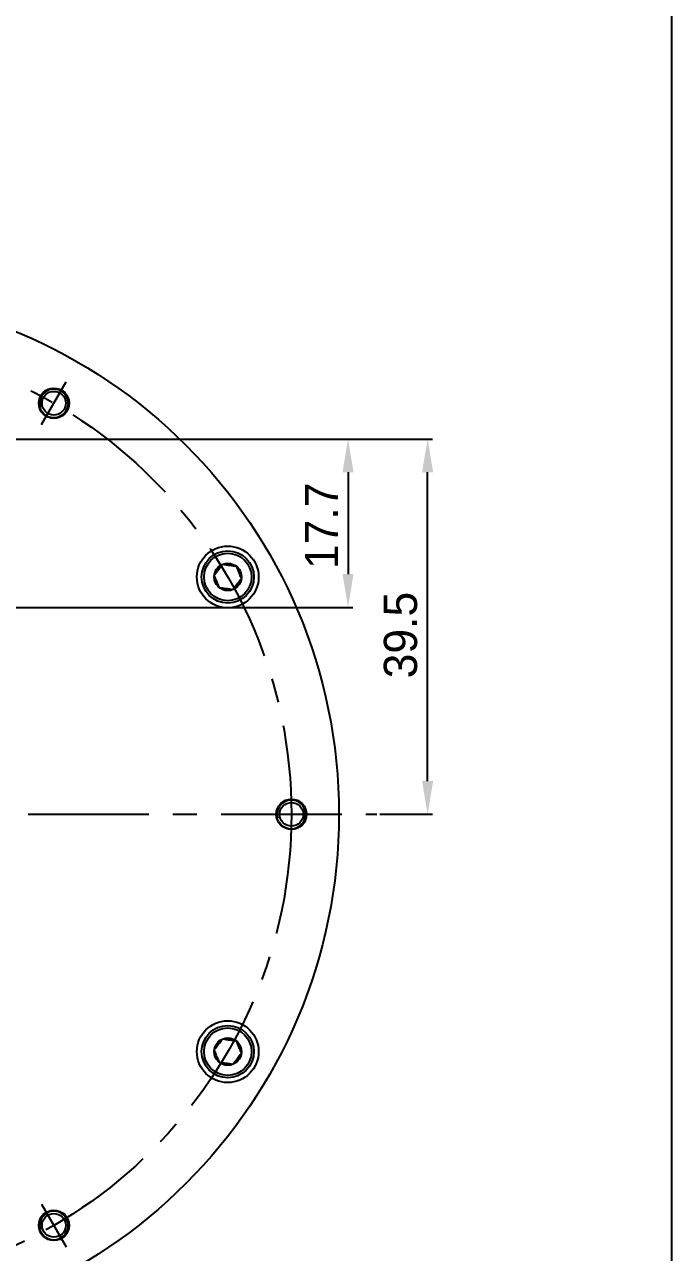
# Model space of a CAD drawing. Header units: millimetres. Extents: x 0 to 420, y 0 to 297.
# Drawn here: x 351.9 to 420, y 102.3 to 231.7 of the extents above; entities that cross this region are included whole.
import ezdxf

# ---------------------------------------------------------------- set-up
doc = ezdxf.new("R2010")
doc.units = ezdxf.units.MM
doc.header["$PDSIZE"] = -1
doc.linetypes.add('CENTERX2', pattern=[20.32, 12.7, -2.54, 2.54, -2.54])
doc.layers.add('중심선', color=1, linetype='CENTERX2')
doc.layers.add('치수선', color=3, linetype='Continuous')
doc.styles.add('누리로봇 문자스타일_20230829', font='GOTHIC.TTF')
doc.dimstyles.new('A3기본 치수스타일', dxfattribs={"dimtxt": 3.5, "dimasz": 3.5, "dimexe": 0.5, "dimexo": 0.3, "dimgap": 1, "dimtad": 1, "dimtoh": 1, "dimdec": 1, "dimzin": 12, "dimdsep": 46, "dimtxsty": '누리로봇 문자스타일_20230829', "dimcen": 0.09, "dimclrd": 3, "dimclre": 3, "dimclrt": 3, "dimadec": 0, "dimazin": 3, "dimtm": 1e-09, "dimtfac": 1, "dimtdec": 1, "dimtofl": 0, "dimtmove": 0, "dimatfit": 3, "dimfxl": 1, "dimfrac": 2, "dimarcsym": 0})

# ---------------------------------------------------------------- blocks, each defined once
blk = doc.blocks.new('*U53')
at = {"layer": '중심선'}
blk.add_line((-1.3, -2.25), (1.3, 2.25), dxfattribs=at)
blk = doc.blocks.new('*U55')
at = {"color": 0, "linetype": 'ByBlock', "lineweight": -2}
for p, rotation in [((151.74, 306.93), 60), ((126.74, 263.62), 120), ((226.74, 263.62), 300), ((151.74, 220.32), 180), ((201.74, 220.32), 240)]:
    blk.add_blockref('*U53', p, dxfattribs=dict(at, rotation=rotation))
blk.add_blockref('*U53', (201.74, 306.93), dxfattribs=at)
blk = doc.blocks.new('*D57')
at = {"layer": 'Defpoints', "color": 0}
for p in [(350.42, 188.03), (394.34, 188.03), (389, 148.5)]:
    blk.add_point(p, dxfattribs=at)
at = {"layer": '치수선', "color": 3, "lineweight": -2}
for p, q in [((350.72, 188.03), (394.84, 188.03)), ((394.34, 152), (394.34, 184.53)), ((389.3, 148.5), (394.84, 148.5))]:
    blk.add_line(p, q, dxfattribs=at)
at = {"layer": '치수선', "color": 3}
for points in [[(393.75, 184.53), (394.92, 184.53), (394.34, 188.03)], [(393.75, 152), (394.92, 152), (394.34, 148.5)]]:
    blk.add_solid(points, dxfattribs=at)
at = {"layer": '치수선', "color": 3, "insert": (391.5, 167.38), "char_height": 3.5, "attachment_point": 5, "rotation": 90, "style": '누리로봇 문자스타일_20230829'}
blk.add_mtext('39.5', dxfattribs=at)
blk = doc.blocks.new('*D60')
at = {"layer": 'Defpoints', "color": 0}
for p in [(350.42, 188.03), (350.42, 170.3), (385.96, 170.3)]:
    blk.add_point(p, dxfattribs=at)
at = {"layer": '치수선', "color": 3, "lineweight": -2}
for p, q in [((350.72, 188.03), (386.46, 188.03)), ((385.96, 184.53), (385.96, 173.8)), ((350.72, 170.3), (386.46, 170.3))]:
    blk.add_line(p, q, dxfattribs=at)
at = {"layer": '치수선', "color": 3}
for points in [[(385.38, 184.53), (386.54, 184.53), (385.96, 188.03)], [(385.38, 173.8), (386.54, 173.8), (385.96, 170.3)]]:
    blk.add_solid(points, dxfattribs=at)
at = {"layer": '치수선', "color": 3, "insert": (383.17, 178.89), "char_height": 3.5, "attachment_point": 5, "rotation": 90, "style": '누리로봇 문자스타일_20230829'}
blk.add_mtext('17.7', dxfattribs=at)

msp = doc.modelspace()

# ---------------------------------------------------------------- hatches: boundary and pattern name
at = {"linetype": 'Continuous', "lineweight": 18}
h = msp.add_hatch(dxfattribs=at)
h.set_pattern_fill('ANSI31', style=0)
h.paths.add_polyline_path([(381.92, 126.25), (381.92, 126.61), (380.52, 127.31), (379.07, 127.31), (379.07, 126.25)], flags=0)
h = msp.add_hatch(dxfattribs=at)
h.set_pattern_fill('ANSI31', style=0)
h.paths.add_polyline_path([(364.63, 107.59), (364.55, 107.59), (364.55, 105.9), (364.63, 105.9)], flags=0)
h = msp.add_hatch(dxfattribs=at)
h.set_pattern_fill('ANSI31', style=0)
h.paths.add_polyline_path([(369.49, 107.59), (369.41, 107.59), (369.41, 105.9), (369.49, 105.9)], flags=0)

# ---------------------------------------------------------------- linework, layer by layer
msp.add_lwpolyline([(0, 297), (420, 297), (420, 0), (0, 0)], close=True)
at = {"color": 7, "linetype": 'Continuous', "lineweight": 25}
for centre, radius in [((330, 148.5), 55), ((355, 191.8), 1.6), ((355, 191.8), 1.55), ((355, 191.8), 1.25), ((373.3, 173.5), 3.25), ((373.3, 173.5), 2.75), ((373.3, 173.5), 2.5), ((373.3, 173.5), 1.44), ((380, 148.5), 1.6), ((380, 148.5), 1.55), ((380, 148.5), 1.25), ((373.3, 123.5), 3.25), ((373.3, 123.5), 2.75), ((373.3, 123.5), 2.5), ((373.3, 123.5), 1.44), ((355, 105.2), 1.6), ((355, 105.2), 1.55), ((355, 105.2), 1.25)]:
    msp.add_circle(centre, radius, dxfattribs=at)
for centre in [(355, 191.8), (380, 148.5), (355, 105.2)]:
    msp.add_arc(centre, 1.5, 285, 195)
for points, knots in [([(371.87, 173.69), (372.03, 173.9), (372.32, 174.28), (372.62, 174.66), (372.75, 174.84)], [0, 0, 0, 0, 0.534624, 1, 1, 1, 1]), ([(372.75, 174.84), (373.01, 174.8), (373.49, 174.74), (373.96, 174.67), (374.18, 174.64)], [0, 0, 0, 0, 0.534625, 1, 1, 1, 1]), ([(374.18, 174.64), (374.21, 174.59), (374.32, 174.31), (374.51, 173.85), (374.67, 173.47), (374.73, 173.31)], [0, 0, 0, 0, 0.128921, 0.633758, 1, 1, 1, 1]), ([(372.42, 172.36), (372.35, 172.52), (372.2, 172.9), (372.01, 173.36), (371.89, 173.64), (371.87, 173.69)], [0, 0, 0, 0, 0.366242, 0.871081, 1, 1, 1, 1]), ([(373.85, 172.16), (373.59, 172.2), (373.12, 172.26), (372.64, 172.33), (372.42, 172.36)], [0, 0, 0, 0, 0.534625, 1, 1, 1, 1]), ([(374.73, 173.31), (374.57, 173.1), (374.28, 172.72), (373.99, 172.34), (373.85, 172.16)], [0, 0, 0, 0, 0.534625, 1, 1, 1, 1]), ([(371.87, 123.69), (371.98, 123.83), (372.23, 124.16), (372.53, 124.55), (372.72, 124.79), (372.75, 124.84)], [0, 0, 0, 0, 0.366242, 0.87108, 1, 1, 1, 1]), ([(372.75, 124.84), (373.01, 124.8), (373.49, 124.74), (373.96, 124.67), (374.18, 124.64)], [0, 0, 0, 0, 0.534625, 1, 1, 1, 1]), ([(374.18, 124.64), (374.28, 124.4), (374.46, 123.96), (374.65, 123.51), (374.73, 123.31)], [0, 0, 0, 0, 0.534625, 1, 1, 1, 1]), ([(372.42, 122.36), (372.32, 122.6), (372.14, 123.04), (371.96, 123.49), (371.87, 123.69)], [0, 0, 0, 0, 0.534625, 1, 1, 1, 1]), ([(374.73, 123.31), (374.69, 123.26), (374.51, 123.02), (374.21, 122.63), (373.96, 122.3), (373.85, 122.16)], [0, 0, 0, 0, 0.1289219, 0.6337578, 1, 1, 1, 1]), ([(373.85, 122.16), (373.59, 122.2), (373.12, 122.26), (372.64, 122.33), (372.42, 122.36)], [0, 0, 0, 0, 0.534625, 1, 1, 1, 1])]:
    msp.add_open_spline(points, degree=3, knots=knots, dxfattribs=at)
at = {"layer": '중심선'}
msp.add_line((271, 148.5), (389, 148.5), dxfattribs=at)
msp.add_circle((330, 148.5), 50, dxfattribs=at)

# ---------------------------------------------------------------- block references
msp.add_blockref('*U55', (153.26, -115.12))

# ---------------------------------------------------------------- dimensions: what is measured, and where the dimension line sits
at = {"layer": '치수선'}
for base, p1, p2, picture, middle in [((394.34, 188.03), (389, 148.5), (350.42, 188.03), '*D57', (394.34, 167.38)), ((385.96, 170.3), (350.42, 188.03), (350.42, 170.3), '*D60', (385.96, 178.89))]:
    dim = msp.add_linear_dim(base=base, p1=p1, p2=p2, angle=90, dimstyle='A3기본 치수스타일', dxfattribs=at)
    dim.commit()
    dim.dimension.update_dxf_attribs({"geometry": picture, "text_midpoint": middle, "dimtype": 160})

doc.saveas('drawing.dxf')
